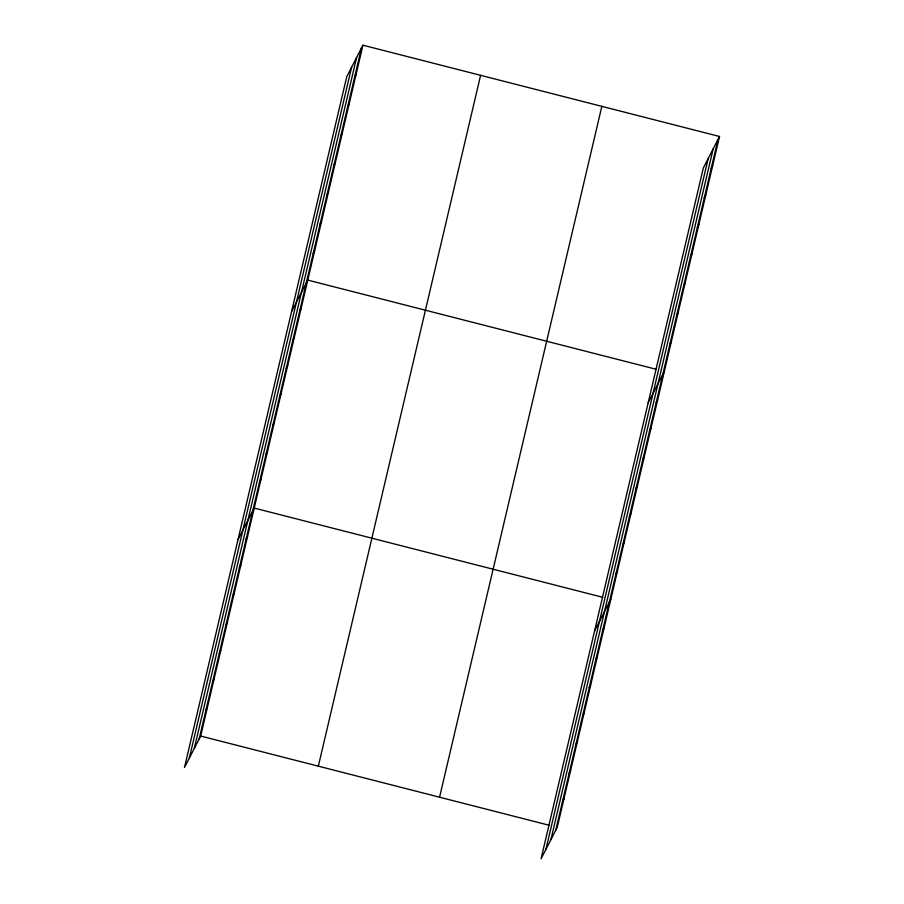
<?xml version="1.0" encoding="UTF-8"?>
<svg xmlns="http://www.w3.org/2000/svg" width="904" height="904" viewBox="0 0 904 904"><rect width="100%" height="100%" fill="white"/><g stroke="black" fill="none" stroke-linecap="round" stroke-linejoin="round"><path stroke-width="1.36" d="M189.343 758.072L351.611 67.224M194.337 748.342L356.617 57.506M199.196 738.907L361.464 48.059M362.933 45.2L346.763 76.67L184.484 767.519L200.665 736.048L362.933 45.2L719.516 136.481L557.237 827.329L541.067 858.8L703.335 167.952L719.516 136.481M318.332 766.174L480.6 75.326M439.57 797.204L601.838 106.356M545.926 849.353L708.194 158.516M550.92 839.624L713.188 148.787M555.768 830.188L718.047 139.34M354.571 77.416L356.04 74.557M347.667 106.785L349.136 103.926M340.774 136.142L342.243 133.284M333.881 165.5L335.35 162.641M326.977 194.857L328.446 192.01M320.084 224.226L321.553 221.367M313.191 253.583L314.66 250.724M291.585 311.564L307.755 280.093L656.315 369.318M299.597 311.439L301.066 308.58M292.907 339.938L294.376 337.079M286.206 368.436L287.675 365.578M279.517 396.935L280.986 394.076M272.827 425.434L274.296 422.575M266.126 453.932L267.595 451.073M259.437 482.431L260.906 479.572M238.034 539.541L254.216 508.071L602.765 597.295M246.046 539.417L247.515 536.569M239.357 567.915L240.826 565.056M232.667 596.414L234.125 593.555M225.966 624.913L227.435 622.054M219.276 653.411L220.745 650.552M212.576 681.91L214.045 679.051M205.886 710.408L207.355 707.549M711.143 168.698L712.612 165.839M704.25 198.066L705.719 195.207M697.357 227.424L698.826 224.565M690.453 256.781L691.922 253.922M683.56 286.15L685.029 283.291M676.667 315.507L678.136 312.648M669.762 344.865L671.231 342.006M648.168 402.845L664.338 371.374M656.18 402.721L657.649 399.873M649.479 431.219L650.948 428.36M642.789 459.718L644.258 456.859M636.1 488.216L637.569 485.358M629.399 516.715L630.868 513.856M622.709 545.214L624.178 542.355M616.019 573.712L617.489 570.853M594.617 630.822L610.788 599.352M602.629 630.709L604.098 627.851M595.939 659.197L597.408 656.349M589.239 687.695L590.707 684.836M582.549 716.194L584.018 713.335M575.848 744.693L577.317 741.834M569.158 773.191L570.627 770.332M562.469 801.69L563.938 798.831M200.665 736.048L549.214 825.273"/></g></svg>
